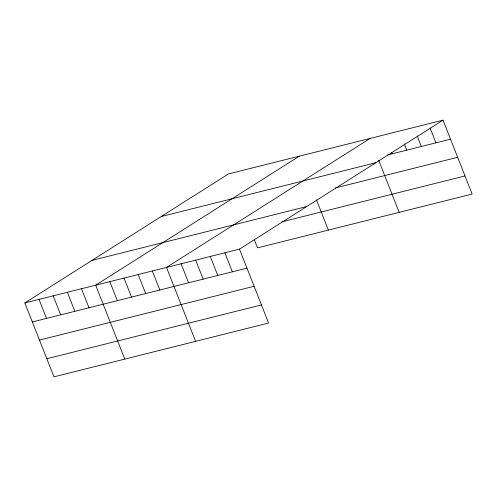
<?xml version="1.0" encoding="UTF-8"?>
<svg xmlns="http://www.w3.org/2000/svg" width="497" height="497" viewBox="0 0 497 497"><rect width="100%" height="100%" fill="white"/><g stroke="black" fill="none" stroke-linecap="round" stroke-linejoin="round"><path stroke-width="0.75" d="M443.032 120.15L239.467 249.14L268.585 323.056L53.968 376.85L24.85 302.934L228.415 173.944L443.032 120.15L472.15 194.066L257.533 247.86L254.234 239.498M299.237 156.195L95.672 285.185L124.79 359.101M370.066 138.439L166.501 267.429L195.613 341.346M387.772 154.902L450.531 139.172M161.239 216.512L375.856 162.718M335.487 187.909L457.662 157.288M92.026 260.372L306.649 206.572M281.706 221.898L465.012 175.95M24.85 302.934L239.467 249.14M32.342 321.963L246.966 268.163M39.48 340.072L254.097 286.278M46.83 358.735L261.453 304.941M430.104 128.033L435.931 142.832M417.176 135.917L421.338 146.491M404.247 143.807L406.745 150.15M391.599 152.399L392.152 153.803M378.652 160.251L399.178 212.356M316.415 199.794L328.355 230.111M224.874 252.799L232.372 271.822M210.281 256.458L217.773 275.481M195.688 260.111L203.18 279.14M181.094 263.77L188.587 282.793M152.337 270.983L159.829 290.006M138.172 274.53L145.664 293.553M124.001 278.084L131.5 297.107M109.837 281.631L117.335 300.654M81.508 288.732L89.006 307.755M67.344 292.286L74.836 311.308M53.179 295.833L60.671 314.862M39.014 299.387L46.507 318.409"/></g></svg>
